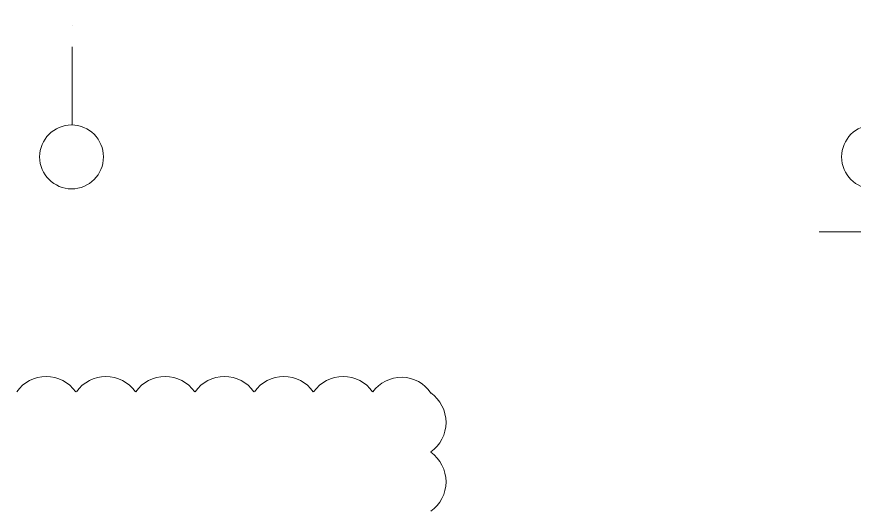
# Model space of a CAD drawing. Header units: millimetres. Extents: x -356862 to 418287, y 0 to 839748.
# Drawn here: x 340790 to 344708, y 772329 to 774640 of the extents above; entities that cross this region are included whole.
import ezdxf

# ---------------------------------------------------------------- set-up
doc = ezdxf.new("R2010")
doc.units = ezdxf.units.MM
doc.layers.add('PDF _Геометрия', color=7, linetype='Continuous', true_color=0xbababa)

msp = doc.modelspace()

# ---------------------------------------------------------------- linework, layer by layer
at = {"layer": 'PDF _Геометрия', "color": 251, "lineweight": 20, "true_color": 0x545454}
msp.add_lwpolyline([(348591.4663, 775328.0062), (348591.4663, 775304.7199), (348591.4663, 773634.4578), (348498.3211, 773634.4578), (344543.8856, 773634.4578)], dxfattribs=at)
at = {"layer": 'PDF _Геометрия', "color": 7, "lineweight": 9}
for points in [[(341048.8251, 774599.7804), (341048.8251, 774599.7804)], [(341048.8251, 774134.0546), (341048.8251, 774500.2844)]]:
    msp.add_lwpolyline(points, dxfattribs=at)
at = {"layer": 'PDF _Геометрия', "color": 7, "lineweight": 20}
for centre in [(341046.5187, 773985.1262), (344797.8813, 773985.1262)]:
    msp.add_circle(centre, 149.2439, dxfattribs=at)
at = {"layer": 'PDF _Геометрия', "color": 1, "lineweight": 20}
for centre, radius, start, end in [((340927.966, 772791.1261), 168.2964, 35.0024397, 144.9975603), ((341207.4122, 772791.1261), 168.2964, 35.0024397, 144.9975603), ((341484.7437, 772791.1261), 168.2964, 35.0024397, 144.9975603), ((341762.073, 772791.1261), 168.2964, 35.0024397, 144.9975603), ((342039.4023, 772791.1261), 168.2964, 35.0024397, 144.9975603), ((342316.7317, 772791.1261), 168.2964, 35.0024397, 144.9975603), ((342589.8271, 772789.0086), 166.1795, 33.947761, 143.948361), ((342630.051, 772744.5514), 168.2964, 305.0024397, 54.9975603), ((342630.051, 772467.2215), 168.2964, 305.0024397, 54.9975603)]:
    msp.add_arc(centre, radius, start, end, dxfattribs=at)

doc.saveas('drawing.dxf')
